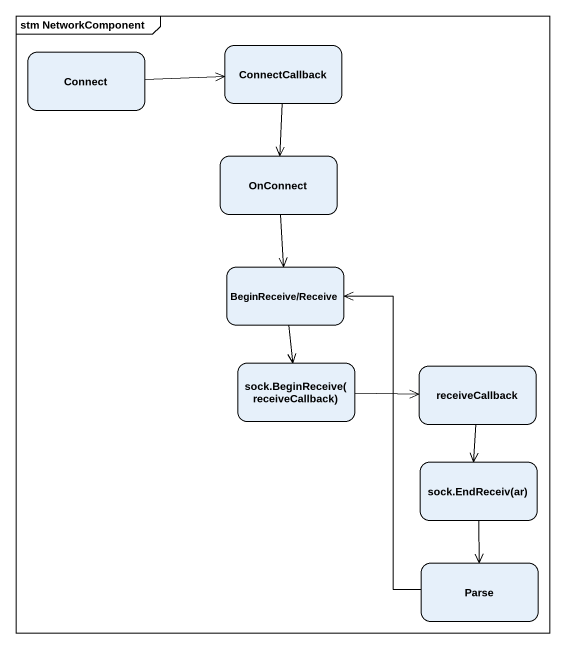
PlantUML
@startuml
mainframe stm NetworkComponent
hide empty description
state ConnectCallback
state Connect
state OnConnect
state "BeginReceive/Receive" as BeginReceive_Receive
state "sock.BeginReceive(receiveCallback)" as sock_BeginReceive
state receiveCallback
state "sock.EndReceiv(ar)" as sock_EndReceiv_ar
state Parse
ConnectCallback --> OnConnect
Connect -right-> ConnectCallback
OnConnect --> BeginReceive_Receive
BeginReceive_Receive --> sock_BeginReceive
sock_BeginReceive -right-> receiveCallback
receiveCallback --> sock_EndReceiv_ar
sock_EndReceiv_ar --> Parse
Parse -up-> BeginReceive_Receive
@enduml
